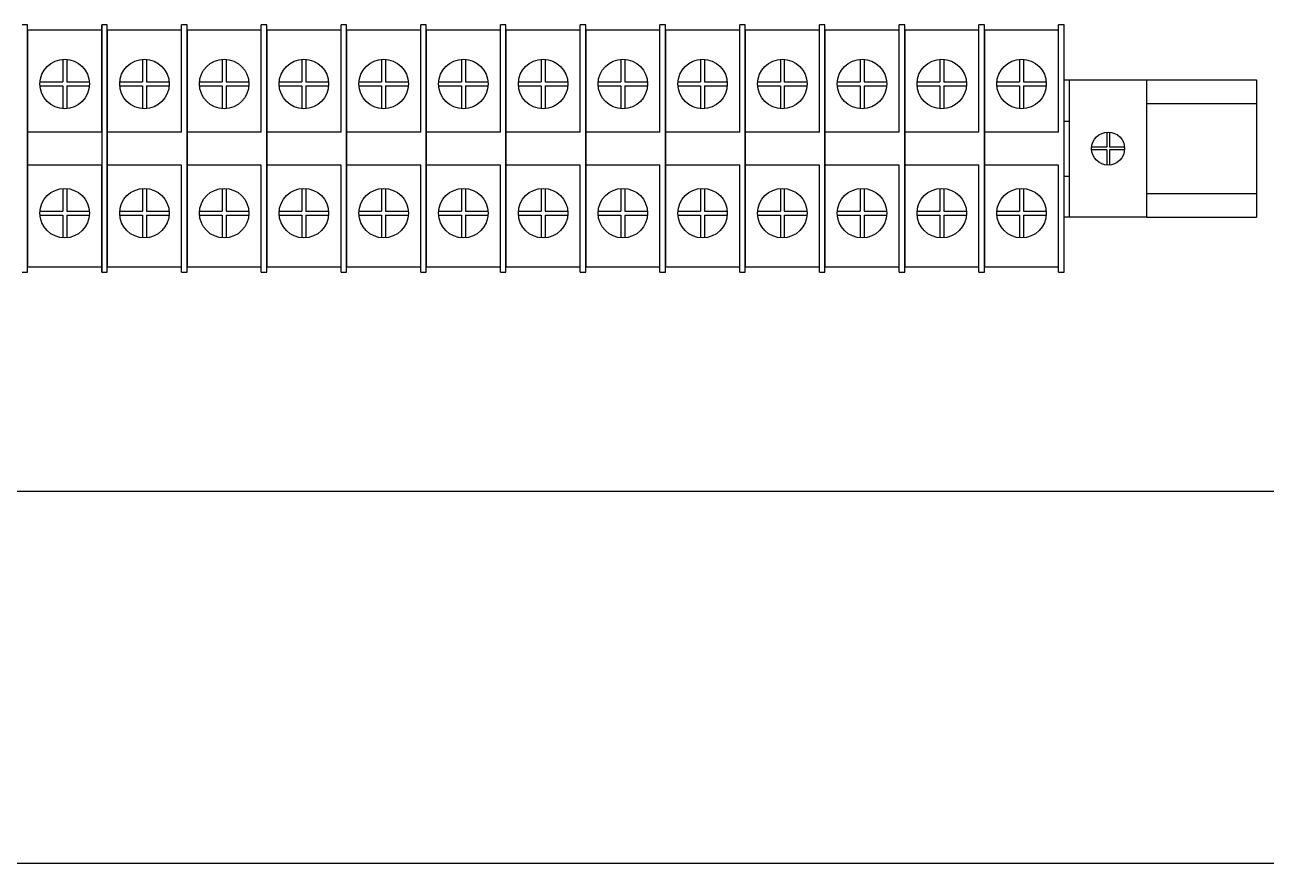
# Model space of a CAD drawing. Header units: millimetres. Extents: x 12275 to 14043, y 11466 to 13479.
# Drawn here: x 12951.2 to 13084.7, y 12680.6 to 12770.8 of the extents above; entities that cross this region are included whole.
import ezdxf

# ---------------------------------------------------------------- set-up
doc = ezdxf.new("R2010")
doc.units = ezdxf.units.MM

msp = doc.modelspace()

# ---------------------------------------------------------------- linework, layer by layer
at = {"color": 0, "lineweight": -2}
for p, q in [((12959.51891, 12759.28576), (12959.51891, 12770.81882)), ((12968.09477, 12759.28576), (12968.09477, 12770.81882)), ((12976.67064, 12759.28576), (12976.67064, 12770.81882)), ((12985.2465, 12759.28576), (12985.2465, 12770.81882)), ((12993.82237, 12759.28576), (12993.82237, 12770.81882)), ((13002.39823, 12759.28576), (13002.39823, 12770.81882)), ((13010.9741, 12759.28576), (13010.9741, 12770.81882)), ((13019.54997, 12759.28576), (13019.54997, 12770.81882)), ((13028.12583, 12759.28576), (13028.12583, 12770.81882)), ((13036.7017, 12759.28576), (13036.7017, 12770.81882)), ((13045.27756, 12759.28576), (13045.27756, 12770.81882)), ((13045.27756, 12759.28576), (13045.27756, 12770.81882)), ((13053.85343, 12759.28576), (13053.85343, 12770.81882)), ((13062.4293, 12759.28576), (13062.4293, 12770.81882)), ((12959.51891, 12770.22738), (12951.53448, 12770.22738)), ((12968.09477, 12770.22738), (12960.11034, 12770.22738)), ((12976.67064, 12770.22738), (12968.68621, 12770.22738)), ((12985.2465, 12770.22738), (12977.26208, 12770.22738)), ((12993.82237, 12770.22738), (12985.83794, 12770.22738)), ((13002.39823, 12770.22738), (12994.41381, 12770.22738)), ((13010.9741, 12770.22738), (13002.98967, 12770.22738)), ((13019.54997, 12770.22738), (13011.56554, 12770.22738)), ((13028.12583, 12770.22738), (13020.14141, 12770.22738)), ((13036.7017, 12770.22738), (13028.71727, 12770.22738)), ((13045.27756, 12770.22738), (13037.29314, 12770.22738)), ((13053.85343, 12770.22738), (13045.869, 12770.22738)), ((13062.4293, 12770.22738), (13054.44487, 12770.22738)), ((12955.31377, 12767.11379), (12955.31377, 12764.67377)), ((12955.73961, 12767.11379), (12955.73961, 12764.67377)), ((12963.88964, 12767.11379), (12963.88964, 12764.67377)), ((12964.31548, 12767.11379), (12964.31548, 12764.67377)), ((12972.46551, 12767.11379), (12972.46551, 12764.67377)), ((12972.89134, 12767.11379), (12972.89134, 12764.67377)), ((12981.04137, 12767.11379), (12981.04137, 12764.67377)), ((12981.46721, 12767.11379), (12981.46721, 12764.67377)), ((12989.61724, 12767.11379), (12989.61724, 12764.67377)), ((12990.04307, 12767.11379), (12990.04307, 12764.67377)), ((12998.1931, 12767.11379), (12998.1931, 12764.67377)), ((12998.61894, 12767.11379), (12998.61894, 12764.67377)), ((13006.76897, 12767.11379), (13006.76897, 12764.67377)), ((13007.19481, 12767.11379), (13007.19481, 12764.67377)), ((13015.34484, 12767.11379), (13015.34484, 12764.67377)), ((13015.77067, 12767.11379), (13015.77067, 12764.67377)), ((13023.9207, 12767.11379), (13023.9207, 12764.67377)), ((13024.34654, 12767.11379), (13024.34654, 12764.67377)), ((13032.49657, 12767.11379), (13032.49657, 12764.67377)), ((13032.9224, 12767.11379), (13032.9224, 12764.67377)), ((13041.07243, 12767.11379), (13041.07243, 12764.67377)), ((13041.49827, 12767.11379), (13041.49827, 12764.67377)), ((13049.6483, 12767.11379), (13049.6483, 12764.67377)), ((13050.07413, 12767.11379), (13050.07413, 12764.67377)), ((13058.22416, 12767.11379), (13058.22416, 12764.67377)), ((13058.65, 12767.11379), (13058.65, 12764.67377)), ((13063.61217, 12750.11845), (13063.61217, 12764.90443)), ((13071.89232, 12764.90443), (13071.89232, 12750.11845)), ((13071.89232, 12764.90443), (13083.7211, 12764.90443)), ((13083.7211, 12764.90443), (13083.7211, 12750.11845)), ((12952.87375, 12764.67377), (12955.31377, 12764.67377)), ((12952.87375, 12764.24793), (12955.31377, 12764.24793)), ((12955.31377, 12764.24793), (12955.31377, 12761.8079)), ((12955.73961, 12764.67377), (12958.17964, 12764.67377)), ((12955.73961, 12764.24793), (12958.17964, 12764.24793)), ((12955.73961, 12764.24793), (12955.73961, 12761.8079)), ((12961.44961, 12764.67377), (12963.88964, 12764.67377)), ((12961.44961, 12764.24793), (12963.88964, 12764.24793)), ((12963.88964, 12764.24793), (12963.88964, 12761.8079)), ((12964.31548, 12764.67377), (12966.7555, 12764.67377)), ((12964.31548, 12764.24793), (12964.31548, 12761.8079)), ((12964.31548, 12764.24793), (12966.7555, 12764.24793)), ((12970.02548, 12764.67377), (12972.46551, 12764.67377)), ((12970.02548, 12764.24793), (12972.46551, 12764.24793)), ((12972.46551, 12764.24793), (12972.46551, 12761.8079)), ((12972.89134, 12764.67377), (12975.33137, 12764.67377)), ((12972.89134, 12764.24793), (12972.89134, 12761.8079)), ((12972.89134, 12764.24793), (12975.33137, 12764.24793)), ((12978.60134, 12764.67377), (12981.04137, 12764.67377)), ((12978.60134, 12764.24793), (12981.04137, 12764.24793)), ((12981.04137, 12764.24793), (12981.04137, 12761.8079)), ((12981.46721, 12764.67377), (12983.90723, 12764.67377)), ((12981.46721, 12764.24793), (12983.90723, 12764.24793)), ((12981.46721, 12764.24793), (12981.46721, 12761.8079)), ((12987.17721, 12764.67377), (12989.61724, 12764.67377)), ((12987.17721, 12764.24793), (12989.61724, 12764.24793)), ((12989.61724, 12764.24793), (12989.61724, 12761.8079)), ((12990.04307, 12764.67377), (12992.4831, 12764.67377)), ((12990.04307, 12764.24793), (12992.4831, 12764.24793)), ((12990.04307, 12764.24793), (12990.04307, 12761.8079)), ((12995.75308, 12764.67377), (12998.1931, 12764.67377)), ((12995.75308, 12764.24793), (12998.1931, 12764.24793)), ((12998.1931, 12764.24793), (12998.1931, 12761.8079)), ((12998.61894, 12764.67377), (13001.05897, 12764.67377)), ((12998.61894, 12764.24793), (13001.05897, 12764.24793)), ((12998.61894, 12764.24793), (12998.61894, 12761.8079)), ((13004.32894, 12764.67377), (13006.76897, 12764.67377)), ((13004.32894, 12764.24793), (13006.76897, 12764.24793)), ((13006.76897, 12764.24793), (13006.76897, 12761.8079)), ((13007.19481, 12764.67377), (13009.63483, 12764.67377)), ((13007.19481, 12764.24793), (13007.19481, 12761.8079)), ((13007.19481, 12764.24793), (13009.63483, 12764.24793)), ((13012.90481, 12764.67377), (13015.34484, 12764.67377)), ((13012.90481, 12764.24793), (13015.34484, 12764.24793)), ((13015.34484, 12764.24793), (13015.34484, 12761.8079)), ((13015.77067, 12764.67377), (13018.2107, 12764.67377)), ((13015.77067, 12764.24793), (13018.2107, 12764.24793)), ((13015.77067, 12764.24793), (13015.77067, 12761.8079)), ((13021.48067, 12764.67377), (13023.9207, 12764.67377)), ((13021.48067, 12764.24793), (13023.9207, 12764.24793)), ((13023.9207, 12764.24793), (13023.9207, 12761.8079)), ((13024.34654, 12764.67377), (13026.78656, 12764.67377)), ((13024.34654, 12764.24793), (13026.78656, 12764.24793)), ((13024.34654, 12764.24793), (13024.34654, 12761.8079)), ((13030.05654, 12764.67377), (13032.49657, 12764.67377)), ((13030.05654, 12764.24793), (13032.49657, 12764.24793)), ((13032.49657, 12764.24793), (13032.49657, 12761.8079)), ((13032.9224, 12764.67377), (13035.36243, 12764.67377)), ((13032.9224, 12764.24793), (13035.36243, 12764.24793)), ((13032.9224, 12764.24793), (13032.9224, 12761.8079)), ((13038.63241, 12764.67377), (13041.07243, 12764.67377)), ((13038.63241, 12764.24793), (13041.07243, 12764.24793)), ((13041.07243, 12764.24793), (13041.07243, 12761.8079)), ((13041.49827, 12764.67377), (13043.9383, 12764.67377)), ((13041.49827, 12764.24793), (13043.9383, 12764.24793)), ((13041.49827, 12764.24793), (13041.49827, 12761.8079)), ((13047.20827, 12764.67377), (13049.6483, 12764.67377)), ((13047.20827, 12764.24793), (13049.6483, 12764.24793)), ((13049.6483, 12764.24793), (13049.6483, 12761.8079)), ((13050.07413, 12764.67377), (13052.51416, 12764.67377)), ((13050.07413, 12764.24793), (13052.51416, 12764.24793)), ((13050.07413, 12764.24793), (13050.07413, 12761.8079)), ((13055.78414, 12764.67377), (13058.22416, 12764.67377)), ((13055.78414, 12764.24793), (13058.22416, 12764.24793)), ((13058.22416, 12764.24793), (13058.22416, 12761.8079)), ((13058.65, 12764.67377), (13061.09003, 12764.67377)), ((13058.65, 12764.24793), (13061.09003, 12764.24793)), ((13058.65, 12764.24793), (13058.65, 12761.8079)), ((13071.89232, 12762.36124), (13083.7211, 12762.36124)), ((13063.02074, 12760.46863), (13063.61217, 12760.46863)), ((13063.02074, 12760.46863), (13063.61217, 12760.46863)), ((12959.51891, 12759.28576), (12951.53448, 12759.28576)), ((12968.09477, 12759.28576), (12960.11034, 12759.28576)), ((12976.67064, 12759.28576), (12968.68621, 12759.28576)), ((12985.2465, 12759.28576), (12977.26208, 12759.28576)), ((12993.82237, 12759.28576), (12985.83794, 12759.28576)), ((13002.39823, 12759.28576), (12994.41381, 12759.28576)), ((13010.9741, 12759.28576), (13002.98967, 12759.28576)), ((13019.54997, 12759.28576), (13011.56554, 12759.28576)), ((13028.12583, 12759.28576), (13020.14141, 12759.28576)), ((13036.7017, 12759.28576), (13028.71727, 12759.28576)), ((13045.27756, 12759.28576), (13037.29314, 12759.28576)), ((13053.85343, 12759.28576), (13045.869, 12759.28576)), ((13062.4293, 12759.28576), (13054.44487, 12759.28576)), ((13067.6103, 12759.28007), (13067.6103, 12757.65338)), ((13067.89419, 12759.28007), (13067.89419, 12757.65338)), ((13067.6103, 12757.65338), (13065.98362, 12757.65338)), ((13067.6103, 12757.36949), (13065.98362, 12757.36949)), ((13067.6103, 12757.36949), (13067.6103, 12755.74281)), ((13069.52088, 12757.65338), (13067.89419, 12757.65338)), ((13067.89419, 12757.36949), (13067.89419, 12755.74281)), ((13069.52088, 12757.36949), (13067.89419, 12757.36949)), ((12959.51891, 12755.73712), (12951.53448, 12755.73712)), ((12959.51891, 12744.20406), (12959.51891, 12755.73712)), ((12968.09477, 12755.73712), (12960.11034, 12755.73712)), ((12968.09477, 12744.20406), (12968.09477, 12755.73712)), ((12976.67064, 12755.73712), (12968.68621, 12755.73712)), ((12976.67064, 12744.20406), (12976.67064, 12755.73712)), ((12985.2465, 12755.73712), (12977.26208, 12755.73712)), ((12985.2465, 12744.20406), (12985.2465, 12755.73712)), ((12993.82237, 12755.73712), (12985.83794, 12755.73712)), ((12993.82237, 12744.20406), (12993.82237, 12755.73712)), ((13002.39823, 12755.73712), (12994.41381, 12755.73712)), ((13002.39823, 12744.20406), (13002.39823, 12755.73712)), ((13010.9741, 12755.73712), (13002.98967, 12755.73712)), ((13010.9741, 12744.20406), (13010.9741, 12755.73712)), ((13019.54997, 12755.73712), (13011.56554, 12755.73712)), ((13019.54997, 12744.20406), (13019.54997, 12755.73712)), ((13028.12583, 12755.73712), (13020.14141, 12755.73712)), ((13028.12583, 12744.20406), (13028.12583, 12755.73712)), ((13036.7017, 12755.73712), (13028.71727, 12755.73712)), ((13036.7017, 12744.20406), (13036.7017, 12755.73712)), ((13045.27756, 12755.73712), (13037.29314, 12755.73712)), ((13045.27756, 12744.20406), (13045.27756, 12755.73712)), ((13045.27756, 12744.20406), (13045.27756, 12755.73712)), ((13053.85343, 12755.73712), (13045.869, 12755.73712)), ((13053.85343, 12744.20406), (13053.85343, 12755.73712)), ((13062.4293, 12755.73712), (13054.44487, 12755.73712)), ((13062.4293, 12744.20406), (13062.4293, 12755.73712)), ((13063.02074, 12754.55424), (13063.61217, 12754.55424)), ((12955.31377, 12753.21498), (12955.31377, 12750.77495)), ((12955.73961, 12753.21498), (12955.73961, 12750.77495)), ((12963.88964, 12753.21498), (12963.88964, 12750.77495)), ((12964.31548, 12753.21498), (12964.31548, 12750.77495)), ((12972.46551, 12753.21498), (12972.46551, 12750.77495)), ((12972.89134, 12753.21498), (12972.89134, 12750.77495)), ((12981.04137, 12753.21498), (12981.04137, 12750.77495)), ((12981.46721, 12753.21498), (12981.46721, 12750.77495)), ((12989.61724, 12753.21498), (12989.61724, 12750.77495)), ((12990.04307, 12753.21498), (12990.04307, 12750.77495)), ((12998.1931, 12753.21498), (12998.1931, 12750.77495)), ((12998.61894, 12753.21498), (12998.61894, 12750.77495)), ((13006.76897, 12753.21498), (13006.76897, 12750.77495)), ((13007.19481, 12753.21498), (13007.19481, 12750.77495)), ((13015.34484, 12753.21498), (13015.34484, 12750.77495)), ((13015.77067, 12753.21498), (13015.77067, 12750.77495)), ((13023.9207, 12753.21498), (13023.9207, 12750.77495)), ((13024.34654, 12753.21498), (13024.34654, 12750.77495)), ((13032.49657, 12753.21498), (13032.49657, 12750.77495)), ((13032.9224, 12753.21498), (13032.9224, 12750.77495)), ((13041.07243, 12753.21498), (13041.07243, 12750.77495)), ((13041.49827, 12753.21498), (13041.49827, 12750.77495)), ((13049.6483, 12753.21498), (13049.6483, 12750.77495)), ((13050.07413, 12753.21498), (13050.07413, 12750.77495)), ((13058.22416, 12753.21498), (13058.22416, 12750.77495)), ((13058.65, 12753.21498), (13058.65, 12750.77495)), ((13071.89232, 12752.66164), (13083.7211, 12752.66164)), ((12952.87375, 12750.77495), (12955.31377, 12750.77495)), ((12952.87375, 12750.34911), (12955.31377, 12750.34911)), ((12955.31377, 12750.34911), (12955.31377, 12747.90909)), ((12955.73961, 12750.77495), (12958.17964, 12750.77495)), ((12955.73961, 12750.34911), (12955.73961, 12747.90909)), ((12955.73961, 12750.34911), (12958.17964, 12750.34911)), ((12961.44961, 12750.77495), (12963.88964, 12750.77495)), ((12961.44961, 12750.34911), (12963.88964, 12750.34911)), ((12963.88964, 12750.34911), (12963.88964, 12747.90909)), ((12964.31548, 12750.77495), (12966.7555, 12750.77495)), ((12964.31548, 12750.34911), (12966.7555, 12750.34911)), ((12964.31548, 12750.34911), (12964.31548, 12747.90909)), ((12970.02548, 12750.77495), (12972.46551, 12750.77495)), ((12970.02548, 12750.34911), (12972.46551, 12750.34911)), ((12972.46551, 12750.34911), (12972.46551, 12747.90909)), ((12972.89134, 12750.77495), (12975.33137, 12750.77495)), ((12972.89134, 12750.34911), (12975.33137, 12750.34911)), ((12972.89134, 12750.34911), (12972.89134, 12747.90909)), ((12978.60134, 12750.77495), (12981.04137, 12750.77495)), ((12978.60134, 12750.34911), (12981.04137, 12750.34911)), ((12981.04137, 12750.34911), (12981.04137, 12747.90909)), ((12981.46721, 12750.77495), (12983.90723, 12750.77495)), ((12981.46721, 12750.34911), (12981.46721, 12747.90909)), ((12981.46721, 12750.34911), (12983.90723, 12750.34911)), ((12987.17721, 12750.77495), (12989.61724, 12750.77495)), ((12987.17721, 12750.34911), (12989.61724, 12750.34911)), ((12989.61724, 12750.34911), (12989.61724, 12747.90909)), ((12990.04307, 12750.77495), (12992.4831, 12750.77495)), ((12990.04307, 12750.34911), (12990.04307, 12747.90909)), ((12990.04307, 12750.34911), (12992.4831, 12750.34911)), ((12995.75308, 12750.77495), (12998.1931, 12750.77495)), ((12995.75308, 12750.34911), (12998.1931, 12750.34911)), ((12998.1931, 12750.34911), (12998.1931, 12747.90909)), ((12998.61894, 12750.77495), (13001.05897, 12750.77495)), ((12998.61894, 12750.34911), (12998.61894, 12747.90909)), ((12998.61894, 12750.34911), (13001.05897, 12750.34911)), ((13004.32894, 12750.77495), (13006.76897, 12750.77495)), ((13004.32894, 12750.34911), (13006.76897, 12750.34911)), ((13006.76897, 12750.34911), (13006.76897, 12747.90909)), ((13007.19481, 12750.77495), (13009.63483, 12750.77495)), ((13007.19481, 12750.34911), (13007.19481, 12747.90909)), ((13007.19481, 12750.34911), (13009.63483, 12750.34911)), ((13012.90481, 12750.77495), (13015.34484, 12750.77495)), ((13012.90481, 12750.34911), (13015.34484, 12750.34911)), ((13015.34484, 12750.34911), (13015.34484, 12747.90909)), ((13015.77067, 12750.77495), (13018.2107, 12750.77495)), ((13015.77067, 12750.34911), (13015.77067, 12747.90909)), ((13015.77067, 12750.34911), (13018.2107, 12750.34911)), ((13021.48067, 12750.77495), (13023.9207, 12750.77495)), ((13021.48067, 12750.34911), (13023.9207, 12750.34911)), ((13023.9207, 12750.34911), (13023.9207, 12747.90909)), ((13024.34654, 12750.77495), (13026.78656, 12750.77495)), ((13024.34654, 12750.34911), (13024.34654, 12747.90909)), ((13024.34654, 12750.34911), (13026.78656, 12750.34911)), ((13030.05654, 12750.77495), (13032.49657, 12750.77495)), ((13030.05654, 12750.34911), (13032.49657, 12750.34911)), ((13032.49657, 12750.34911), (13032.49657, 12747.90909)), ((13032.9224, 12750.77495), (13035.36243, 12750.77495)), ((13032.9224, 12750.34911), (13032.9224, 12747.90909)), ((13032.9224, 12750.34911), (13035.36243, 12750.34911)), ((13038.63241, 12750.77495), (13041.07243, 12750.77495)), ((13038.63241, 12750.34911), (13041.07243, 12750.34911)), ((13041.07243, 12750.34911), (13041.07243, 12747.90909)), ((13041.49827, 12750.77495), (13043.9383, 12750.77495)), ((13041.49827, 12750.34911), (13041.49827, 12747.90909)), ((13041.49827, 12750.34911), (13043.9383, 12750.34911)), ((13047.20827, 12750.77495), (13049.6483, 12750.77495)), ((13047.20827, 12750.34911), (13049.6483, 12750.34911)), ((13049.6483, 12750.34911), (13049.6483, 12747.90909)), ((13050.07413, 12750.77495), (13052.51416, 12750.77495)), ((13050.07413, 12750.34911), (13050.07413, 12747.90909)), ((13050.07413, 12750.34911), (13052.51416, 12750.34911)), ((13055.78414, 12750.77495), (13058.22416, 12750.77495)), ((13055.78414, 12750.34911), (13058.22416, 12750.34911)), ((13058.22416, 12750.34911), (13058.22416, 12747.90909)), ((13058.65, 12750.77495), (13061.09003, 12750.77495)), ((13058.65, 12750.34911), (13058.65, 12747.90909)), ((13058.65, 12750.34911), (13061.09003, 12750.34911)), ((13071.89232, 12750.11845), (13083.7211, 12750.11845)), ((12951.53448, 12744.7955), (12959.51891, 12744.7955)), ((12960.11034, 12744.7955), (12968.09477, 12744.7955)), ((12968.68621, 12744.7955), (12976.67064, 12744.7955)), ((12977.26208, 12744.7955), (12985.2465, 12744.7955)), ((12985.83794, 12744.7955), (12993.82237, 12744.7955)), ((12994.41381, 12744.7955), (13002.39823, 12744.7955)), ((13002.98967, 12744.7955), (13010.9741, 12744.7955)), ((13011.56554, 12744.7955), (13019.54997, 12744.7955)), ((13020.14141, 12744.7955), (13028.12583, 12744.7955)), ((13028.71727, 12744.7955), (13036.7017, 12744.7955)), ((13037.29314, 12744.7955), (13045.27756, 12744.7955)), ((13045.869, 12744.7955), (13053.85343, 12744.7955)), ((13054.44487, 12744.7955), (13062.4293, 12744.7955))]:
    msp.add_line(p, q, dxfattribs=at)
at = {"color": 0}
for p, q in [((12894.27028, 12720.64673), (13274.27028, 12720.64673)), ((12854.27028, 12680.64673), (13314.27028, 12680.64673))]:
    msp.add_line(p, q, dxfattribs=at)
at = {"color": 0, "lineweight": -2}
for points in [[(12950.94304, 12744.20406), (12951.53448, 12744.20406), (12951.53448, 12770.81882), (12950.94304, 12770.81882)], [(12959.51891, 12770.81882), (12959.51891, 12744.20406), (12960.11034, 12744.20406), (12960.11034, 12770.81882), (12959.51891, 12770.81882)], [(12959.51891, 12744.20406), (12960.11034, 12744.20406), (12960.11034, 12770.81882), (12959.51891, 12770.81882)], [(12968.09477, 12744.20406), (12968.68621, 12744.20406), (12968.68621, 12770.81882), (12968.09477, 12770.81882)], [(12976.67064, 12744.20406), (12977.26208, 12744.20406), (12977.26208, 12770.81882), (12976.67064, 12770.81882)], [(12985.2465, 12744.20406), (12985.83794, 12744.20406), (12985.83794, 12770.81882), (12985.2465, 12770.81882)], [(12993.82237, 12744.20406), (12994.41381, 12744.20406), (12994.41381, 12770.81882), (12993.82237, 12770.81882)], [(13002.39823, 12744.20406), (13002.98967, 12744.20406), (13002.98967, 12770.81882), (13002.39823, 12770.81882)], [(13010.9741, 12744.20406), (13011.56554, 12744.20406), (13011.56554, 12770.81882), (13010.9741, 12770.81882)], [(13019.54997, 12744.20406), (13020.14141, 12744.20406), (13020.14141, 12770.81882), (13019.54997, 12770.81882)], [(13028.12583, 12744.20406), (13028.71727, 12744.20406), (13028.71727, 12770.81882), (13028.12583, 12770.81882)], [(13036.7017, 12744.20406), (13037.29314, 12744.20406), (13037.29314, 12770.81882), (13036.7017, 12770.81882)], [(13045.27756, 12744.20406), (13045.869, 12744.20406), (13045.869, 12770.81882), (13045.27756, 12770.81882)], [(13045.27756, 12744.20406), (13045.869, 12744.20406), (13045.869, 12770.81882), (13045.27756, 12770.81882)], [(13053.85343, 12744.20406), (13054.44487, 12744.20406), (13054.44487, 12770.81882), (13053.85343, 12770.81882)], [(13062.4293, 12744.20406), (13063.02074, 12744.20406), (13063.02074, 12770.81882), (13062.4293, 12770.81882)], [(12951.53448, 12770.22738), (12951.53448, 12744.7955)], [(12960.11034, 12770.22738), (12960.11034, 12744.7955)], [(12960.11034, 12770.22738), (12960.11034, 12744.7955)], [(12968.68621, 12770.22738), (12968.68621, 12744.7955)], [(12977.26208, 12770.22738), (12977.26208, 12744.7955)], [(12985.83794, 12770.22738), (12985.83794, 12744.7955)], [(12994.41381, 12770.22738), (12994.41381, 12744.7955)], [(13002.98967, 12770.22738), (13002.98967, 12744.7955)], [(13011.56554, 12770.22738), (13011.56554, 12744.7955)], [(13020.14141, 12770.22738), (13020.14141, 12744.7955)], [(13028.71727, 12770.22738), (13028.71727, 12744.7955)], [(13037.29314, 12770.22738), (13037.29314, 12744.7955)], [(13045.869, 12770.22738), (13045.869, 12744.7955)], [(13054.44487, 12770.22738), (13054.44487, 12744.7955)]]:
    msp.add_lwpolyline(points, dxfattribs=at)
msp.add_lwpolyline([(13063.02074, 12750.11845), (13063.02074, 12764.90443), (13071.89232, 12764.90443), (13071.89232, 12750.11845)], close=True, dxfattribs=at)
for centre, radius in [((12955.52669, 12764.46085), 2.66148), ((12964.10256, 12764.46085), 2.66148), ((12972.67842, 12764.46085), 2.66148), ((12981.25429, 12764.46085), 2.66148), ((12989.83016, 12764.46085), 2.66148), ((12998.40602, 12764.46085), 2.66148), ((13006.98189, 12764.46085), 2.66148), ((13015.55775, 12764.46085), 2.66148), ((13024.13362, 12764.46085), 2.66148), ((13032.70948, 12764.46085), 2.66148), ((13041.28535, 12764.46085), 2.66148), ((13049.86122, 12764.46085), 2.66148), ((13058.43708, 12764.46085), 2.66148), ((13067.75225, 12757.51144), 1.77432), ((12955.52669, 12750.56203), 2.66148), ((12964.10256, 12750.56203), 2.66148), ((12972.67842, 12750.56203), 2.66148), ((12981.25429, 12750.56203), 2.66148), ((12989.83016, 12750.56203), 2.66148), ((12998.40602, 12750.56203), 2.66148), ((13006.98189, 12750.56203), 2.66148), ((13015.55775, 12750.56203), 2.66148), ((13024.13362, 12750.56203), 2.66148), ((13032.70948, 12750.56203), 2.66148), ((13041.28535, 12750.56203), 2.66148), ((13049.86122, 12750.56203), 2.66148), ((13058.43708, 12750.56203), 2.66148)]:
    msp.add_circle(centre, radius, dxfattribs=at)

doc.saveas('drawing.dxf')
